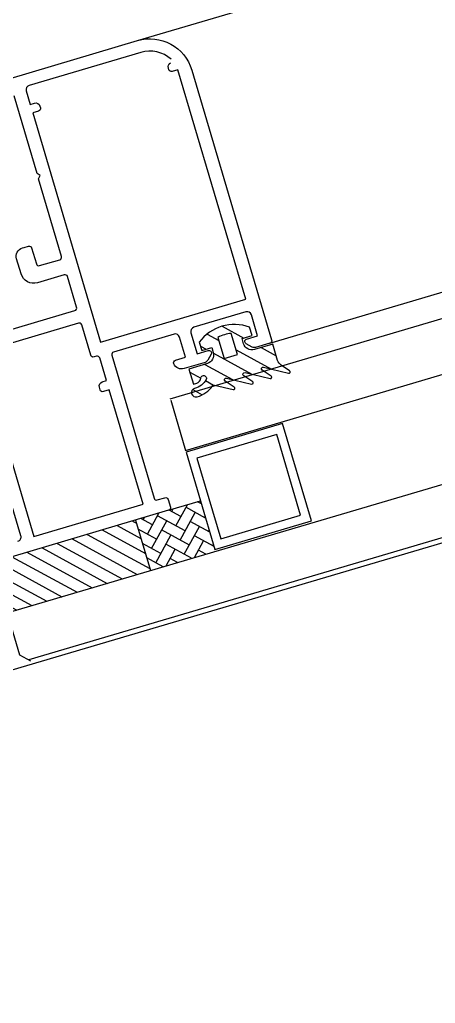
# Model space of a CAD drawing. Header units: millimetres. Extents: x 62878 to 70819, y -67946 to -61850.
# Drawn here: x 63794.95 to 63799.7, y -65578.62 to -65567.39 of the extents above; entities that cross this region are included whole.
import ezdxf

# ---------------------------------------------------------------- set-up
doc = ezdxf.new("R2010")
doc.units = ezdxf.units.MM
doc.layers.add('alan hesabı1', color=7, linetype='Continuous', plot=False)
doc.layers.add('DOGRAMA', color=171, linetype='Continuous', lineweight=0)

msp = doc.modelspace()

# ---------------------------------------------------------------- hatches: boundary and pattern name
at = {"layer": 'DOGRAMA', "lineweight": -2}
h = msp.add_hatch(dxfattribs=at)
h.set_pattern_fill('ANSI31', color=256, scale=0.05, angle=523.5057849383392, style=0)
h.set_pattern_definition([(151.4266584183392, (64120.04222058725, -65463.42116544953), (0.07592747398675415, 0.1394151397588898), [])])
edge = h.paths.add_edge_path(flags=16)
edge.add_arc((63797.40289188007, -65571.37111778704), 0.3999999999164978, 94.9575896069357, 118.0315076726852)
edge.add_line((63797.21490906578, -65571.0180420707), (63797.28643476353, -65571.25959317111))
edge.add_line((63797.28643476353, -65571.25959317111), (63797.43985024397, -65571.21416531227))
edge.add_line((63797.43985024397, -65571.21416531227), (63797.36832454622, -65570.97261421195))
edge = h.paths.add_edge_path()
edge.add_arc((63797.40289188024, -65571.37111778712), 0.5000000000312002, 69.62465101430054, 143.3644463063557)
edge.add_line((63797.00166820731, -65571.07275632126), (63797.03006061905, -65571.16864099653))
edge.add_line((63797.03006061905, -65571.16864099653), (63797.14512222946, -65571.1345701024))
edge.add_line((63797.14512222946, -65571.1345701024), (63797.16215767647, -65571.19210090757))
edge.add_arc((63797.06627300117, -65571.22049331936), 0.1000000000195698, -73.50545133449612, 16.494548668317577, ccw=False)
edge.add_line((63797.09466541294, -65571.31637799465), (63796.88371912735, -65571.3788413005))
edge.add_line((63796.88371912735, -65571.3788413005), (63796.9348254685, -65571.55143371604))
edge.add_line((63796.9348254685, -65571.55143371604), (63796.97268015768, -65571.54022456378))
edge.add_arc((63796.95422509, -65571.47789952486), 0.06499999999353143, 286.4945486913861, 354.9038842027823)
edge.add_arc((63797.05152836313, -65571.48657696178), 0.03268943072504554, -18.935730464998585, 174.9038841436979, ccw=False)
edge.add_arc((63796.90584721108, -65571.4049021366), 0.1992591642717184, 282.1448630430806, 332.4107702015249, ccw=False)
edge.add_arc((63796.96323526951, -65571.64727860577), 0.05002797725530041, 108.0091537393188, 285.5223900359787)
edge.add_arc((63796.88992021149, -65571.38397816019), 0.3233450412721705, 285.5539013961654, 324.8802115509401)
edge.add_arc((63797.17075965775, -65571.58150036848), 0.01999999997255586, 76.49454860829809, 144.8802115070069, ccw=False)
edge.add_line((63797.17543041532, -65571.56205341441), (63797.38938418097, -65571.61344069915))
edge.add_arc((63797.39288724912, -65571.59885548356), 0.01500000000216463, 256.4945487423545, 416.494548732088)
edge.add_line((63797.40116749393, -65571.58634798398), (63797.2985029187, -65571.51838173595))
edge.add_arc((63797.30954324513, -65571.50170506984), 0.02000000000617915, 76.4945486885727, 236.49454871283018, ccw=False)
edge.add_line((63797.31421400268, -65571.48225811574), (63797.60033046656, -65571.55097739326))
edge.add_arc((63797.60383353473, -65571.53639217767), 0.01500000000726226, 256.4945486612837, 416.494548662566)
edge.add_line((63797.61211377956, -65571.52388467808), (63797.50944920432, -65571.45591843007))
edge.add_arc((63797.52048953074, -65571.43924176398), 0.01999999999002883, 76.49454872910809, 236.4945487071981, ccw=False)
edge.add_line((63797.52516028827, -65571.41979480987), (63797.81127675218, -65571.48851408738))
edge.add_arc((63797.81477982035, -65571.4739288718), 0.01500000000726226, 256.4945486612837, 416.4945486550567)
edge.add_line((63797.82306006518, -65571.46142137222), (63797.72039548995, -65571.39345512418))
edge.add_arc((63797.73143581637, -65571.37677845809), 0.01999999999002883, 76.49454872910809, 236.4945487071981, ccw=False)
edge.add_line((63797.7361065739, -65571.35733150398), (63798.02222303779, -65571.4260507815))
edge.add_arc((63798.02572610597, -65571.41146556594), 0.01499999999651116, 256.4945485942555, 416.4945486550567)
edge.add_line((63798.0340063508, -65571.39895806636), (63797.93821747755, -65571.33554368703))
edge.add_arc((63797.99341910976, -65571.25216035654), 0.1000000000144073, 196.4945486523286, 236.4945486515805, ccw=False)
edge.add_line((63797.89753443446, -65571.2805527683), (63797.84256588018, -65571.0949171829))
edge.add_line((63797.84256588018, -65571.0949171829), (63797.63161959458, -65571.15738048876))
edge.add_arc((63797.60322718283, -65571.06149581347), 0.1000000000022642, 196.4945486546958, 286.49454864951497, ccw=False)
edge.add_line((63797.50734250755, -65571.08988822522), (63797.49030706045, -65571.03235742009))
edge.add_line((63797.49030706045, -65571.03235742009), (63797.60536867079, -65570.99828652598))
edge.add_line((63797.60536867079, -65570.99828652598), (63797.57697625905, -65570.90240185066))
h = msp.add_hatch(dxfattribs=at)
h.set_pattern_fill('AR-HBONE', color=256, scale=0.03, angle=523.5057849383392, style=0)
h.set_pattern_definition([(61.42665841833934, (64001.05554198509, -65475.24429024625), (-0.04799067648917342, 0.1627786686581245), [0.359999999999998, -0.1199999999999995]), (151.4266584183392, (64001.11293598117, -65475.13890557371), (-0.04799067648917342, 0.1627786686581245), [0.3599999999999989, -0.1199999999999998])])
h.paths.add_polyline_path([(63796.77656110736, -65572.95409275939), (63797.01627279559, -65572.88311172999), (63797.18662726612, -65573.45841978172), (63796.4449805581, -65573.67802879278), (63796.27462608748, -65573.10272074111)])
h = msp.add_hatch(dxfattribs=at)
h.set_pattern_fill('ANSI31', color=256, scale=0.03999999999999999, angle=523.5057849383392, style=0)
h.set_pattern_definition([(151.4266584183392, (64139.51362541178, -65457.68057365442), (0.06074197918940329, 0.1115321118071118), [])])
h.paths.add_polyline_path([(63796.01729161836, -65573.20760033923, -0.4142135623420975), (63795.98311541937, -65573.18903996676), (63794.73421752382, -65573.55885112997, -0.1532309010706403), (63794.80868731914, -65574.1625515934), (63796.17983817563, -65573.75654010517)])
h.paths.add_polyline_path([(63796.27462608748, -65573.10272074111), (63796.0358519908, -65573.1734241403, -0.4142135623575963), (63796.01729161836, -65573.20760033923), (63796.17983817563, -65573.75654010517), (63796.4449805581, -65573.67802879278)])

# ---------------------------------------------------------------- linework, layer by layer
at = {"layer": 'alan hesabı1'}
msp.add_lwpolyline([(63724.95426861863, -65595.46300699344), (64131.54280300612, -65475.35181634451), (64132.28794008258, -65475.75773597493), (64579.09331549415, -66991.10609428944), (64176.60329802258, -67109.7100704219), (64175.12696321385, -67104.70251828383), (64170.38691273129, -67106.09998781179)], close=True, dxfattribs=at)
at = {"layer": 'DOGRAMA', "lineweight": -2}
for p, q in [((63796.29558782151, -65567.63161545103), (63900.59348260257, -65536.82032770604)), ((63796.67116870829, -65571.71765267618), (63902.50321829394, -65540.45208634301)), ((63797.80812199527, -65571.08425797135), (63901.20470082867, -65540.53985889691)), ((63796.84591832497, -65572.30780367825), (63902.67796791066, -65541.04223734509)), ((63794.80868731914, -65574.1625515934), (63905.39661679883, -65541.48872163684)), ((63905.47108659417, -65542.09242210026), (63795.05568836837, -65574.69901942907)), ((63796.67556385442, -65571.7324956266), (63796.84591832497, -65572.30780367825)), ((63796.65191102947, -65572.99100289469), (63797.0162727956, -65572.88311173001)), ((63796.27462608749, -65573.10272074105), (63796.4449805581, -65573.67802879278)), ((63796.27462608749, -65573.10272074105), (63796.4449805581, -65573.67802879278)), ((63794.80868731914, -65574.1625515934), (63794.95064937796, -65574.64197496984)), ((63794.95064937797, -65574.64197496987), (63795.07492646494, -65574.70946723336))]:
    msp.add_line(p, q, dxfattribs=at)
at = {"layer": 'DOGRAMA', "lineweight": -2, "ltscale": 0.5}
for points in [[(63794.10941722501, -65568.27896243919), (63796.29558782151, -65567.63161545103, -0.4142135623730951), (63796.91697325673, -65567.96907676863), (63797.82836967432, -65571.04697484522, -0.4142135623730951), (63797.80812199527, -65571.08425797135), (63797.64579882847, -65571.13232348523, -0.1991096956269791), (63797.60774410745, -65571.12831309786), (63797.53681917383, -65571.08979526306, -0.6680969080520953), (63797.54228825251, -65571.0378236595), (63797.66857795831, -65571.00042801393), (63797.59759692891, -65570.7607163257, 0.4142135623730951), (63797.53545838537, -65570.72697019395), (63796.94097339864, -65570.90300314689, 0.4142135623730951), (63796.90722726685, -65570.96514169042), (63796.97820829628, -65571.20485337864), (63797.10450759056, -65571.16745489386, -0.6680969080520438), (63797.13739238198, -65571.2080695327), (63797.09887454724, -65571.27899446635, -0.1989616347782854), (63797.06912921436, -65571.30308112803), (63796.82940793767, -65571.37406499668, -0.3728392455561729), (63796.71017231438, -65571.3199787499, -0.4568501953068724), (63796.72890814053, -65571.27867364918), (63796.84396975087, -65571.24460275508), (63796.77582796265, -65571.01447953444, 0.4142135623730951), (63796.71368941914, -65570.9807334027), (63796.02331975709, -65571.18515876736, 0.4142135623730951), (63796.00307207802, -65571.22244189346), (63796.485743078, -65572.8524813733, 0.4142135623730951), (63796.52302620409, -65572.87272905237), (63796.60932241184, -65572.84717588176, -0.4142135623730951), (63796.64660553796, -65572.86742356082), (63796.67215870857, -65572.95371976857, -0.4142135623730951), (63796.65191102947, -65572.99100289469), (63794.66709825111, -65573.57872581817, -0.4142135623730951)], [(63796.67965518552, -65567.84460868423, 0.2621398995659221), (63796.33533719795, -65567.76585399642), (63795.06007101669, -65568.1434730728, 0.4142135623730951), (63795.02632488493, -65568.20561161636), (63795.07175274374, -65568.35902709683), (63795.11969508138, -65568.34483089093, -0.4142135623730951), (63795.18183362492, -65568.37857702268), (63795.18751210724, -65568.39775395773, -0.4142135623730951), (63795.1672644282, -65568.43503708387), (63795.1001451555, -65568.45491177212), (63795.87525799666, -65571.07256340738), (63797.53406287901, -65570.58137468387), (63796.75895003795, -65567.96372304864), (63796.6918307652, -65567.98359773683, -0.4142135623730951), (63796.6545476391, -65567.96335005779), (63796.64886915676, -65567.94417312277, -0.3618128521052944), (63796.67416528772, -65567.88539946378)], [(63793.8354771204, -65571.22810753887), (63795.58057821054, -65570.7113656448, 0.4142135623730951), (63795.60082588961, -65570.6740825187), (63795.49719358666, -65570.32410345392, 0.4142135623730951), (63795.45991046052, -65570.30385577487), (63795.15307949964, -65570.39471149251, -0.4142135623730951), (63794.96666386905, -65570.2934730972), (63794.91555752789, -65570.12088068169, -0.4142135623730951), (63794.98304979142, -65569.99660359464), (63795.00222672646, -65569.99092511229), (63795.05016906411, -65569.97672890643, -0.4142135623730951), (63795.08745219022, -65569.99697658549), (63795.1413977726, -65570.1791574685, 0.4142135623730951), (63795.17868089867, -65570.19940514758), (63795.4088041194, -65570.13126335936, 0.4142135623730951), (63795.42905179841, -65570.09398023324), (63795.16642198966, -65569.20704698686), (63795.18666966866, -65569.16976386076), (63795.14938654259, -65569.14951618169), (63794.88675673379, -65568.26258293533, 0.4142135623730951)], [(63794.93134059436, -65573.3440430876, 0.4142135623730951), (63794.96508672614, -65573.28190454407), (63794.77485756732, -65572.63947721968, 0.4142135623730951)]]:
    msp.add_lwpolyline(points, format="xyb", dxfattribs=at)
at = {"layer": 'DOGRAMA', "linetype": 'ByBlock', "lineweight": -2}
msp.add_lwpolyline([(63794.72738467747, -65571.98606592139), (63795.11352147742, -65573.29009750522), (63796.36002225609, -65572.92099615233), (63795.97388545613, -65571.6169645685), (63795.90676618346, -65571.63683925671, -0.4142135623730951), (63795.86948305737, -65571.61659157764), (63795.8609653338, -65571.58782617508, -0.4142135623730951), (63795.89471146558, -65571.52568763153), (63795.94265380318, -65571.51149142567), (63795.86599429141, -65571.25260280239, 0.4142135623730951), (63795.82871116533, -65571.23235512334), (63795.79994576275, -65571.24087284687, -0.4142135623730951), (63795.76266263661, -65571.22062516783), (63795.66044995428, -65570.87544033681, 0.4142135623730951), (63795.62316682816, -65570.85519265773), (63794.4054314521, -65571.21577628712, 0.4142135623730951)], format="xyb", dxfattribs=at)
at = {"layer": 'DOGRAMA', "lineweight": -2}
for points in [[(63797.57697625905, -65570.90240185066, 0.3333333333332296), (63797.00166820731, -65571.07275632126), (63797.03006061905, -65571.16864099653), (63797.14512222946, -65571.1345701024), (63797.16215767647, -65571.19210090757, -0.4142135623730951), (63797.09466541294, -65571.31637799465), (63796.88371912735, -65571.3788413005), (63796.9348254685, -65571.55143371604), (63796.97268015768, -65571.54022456378, 0.3076847592325949), (63797.01896815081, -65571.4836732651, -1.128701775595035), (63797.08244874568, -65571.49718492223, -0.2229122392588673), (63796.94776817312, -65571.59970164247, 0.9785310008372164), (63796.97662350279, -65571.69548185999, 0.1732976222504512), (63797.15440063625, -65571.56999461279, -0.3075716929246892), (63797.17543041532, -65571.56205341441), (63797.38938418097, -65571.61344069915, 0.8390996311771624), (63797.40116749393, -65571.58634798398), (63797.2985029187, -65571.51838173595, -0.8390996311772869), (63797.31421400268, -65571.48225811574), (63797.60033046656, -65571.55097739326, 0.8390996311771624), (63797.61211377956, -65571.52388467808), (63797.50944920432, -65571.45591843007, -0.839099631177325), (63797.52516028827, -65571.41979480987), (63797.81127675218, -65571.48851408738, 0.8390996311769768), (63797.82306006518, -65571.46142137222), (63797.72039548995, -65571.39345512418, -0.8390996311770358), (63797.7361065739, -65571.35733150398), (63798.02222303779, -65571.4260507815, 0.8390996311781366), (63798.0340063508, -65571.39895806636), (63797.93821747755, -65571.33554368703, -0.1763269807084491), (63797.89753443446, -65571.2805527683), (63797.84256588018, -65571.0949171829), (63797.63161959458, -65571.15738048876, -0.4142135623728453), (63797.50734250755, -65571.08988822522), (63797.49030706045, -65571.03235742009), (63797.60536867079, -65570.99828652598)], [(63797.36832454622, -65570.97261421195, 0.1010205144335734), (63797.21490906578, -65571.0180420707), (63797.28643476353, -65571.25959317111), (63797.43985024397, -65571.21416531227)], [(63797.36832454622, -65570.97261421195, 0.1010205144335734), (63797.21490906578, -65571.0180420707), (63797.28643476352, -65571.25959317111), (63797.43985024397, -65571.21416531227)]]:
    msp.add_lwpolyline(points, format="xyb", close=True, dxfattribs=at)
for points in [[(63797.18094878376, -65573.43924284661), (63798.28362254954, -65573.11273011139), (63797.95427057306, -65572.00046787807), (63796.85159680732, -65572.32698061333)], [(63797.2484410473, -65573.3149657596), (63798.15934546249, -65573.04523784788), (63797.88677830957, -65572.1247449651), (63796.9758738944, -65572.39447287687)]]:
    msp.add_lwpolyline(points, close=True, dxfattribs=at)

doc.saveas('drawing.dxf')
